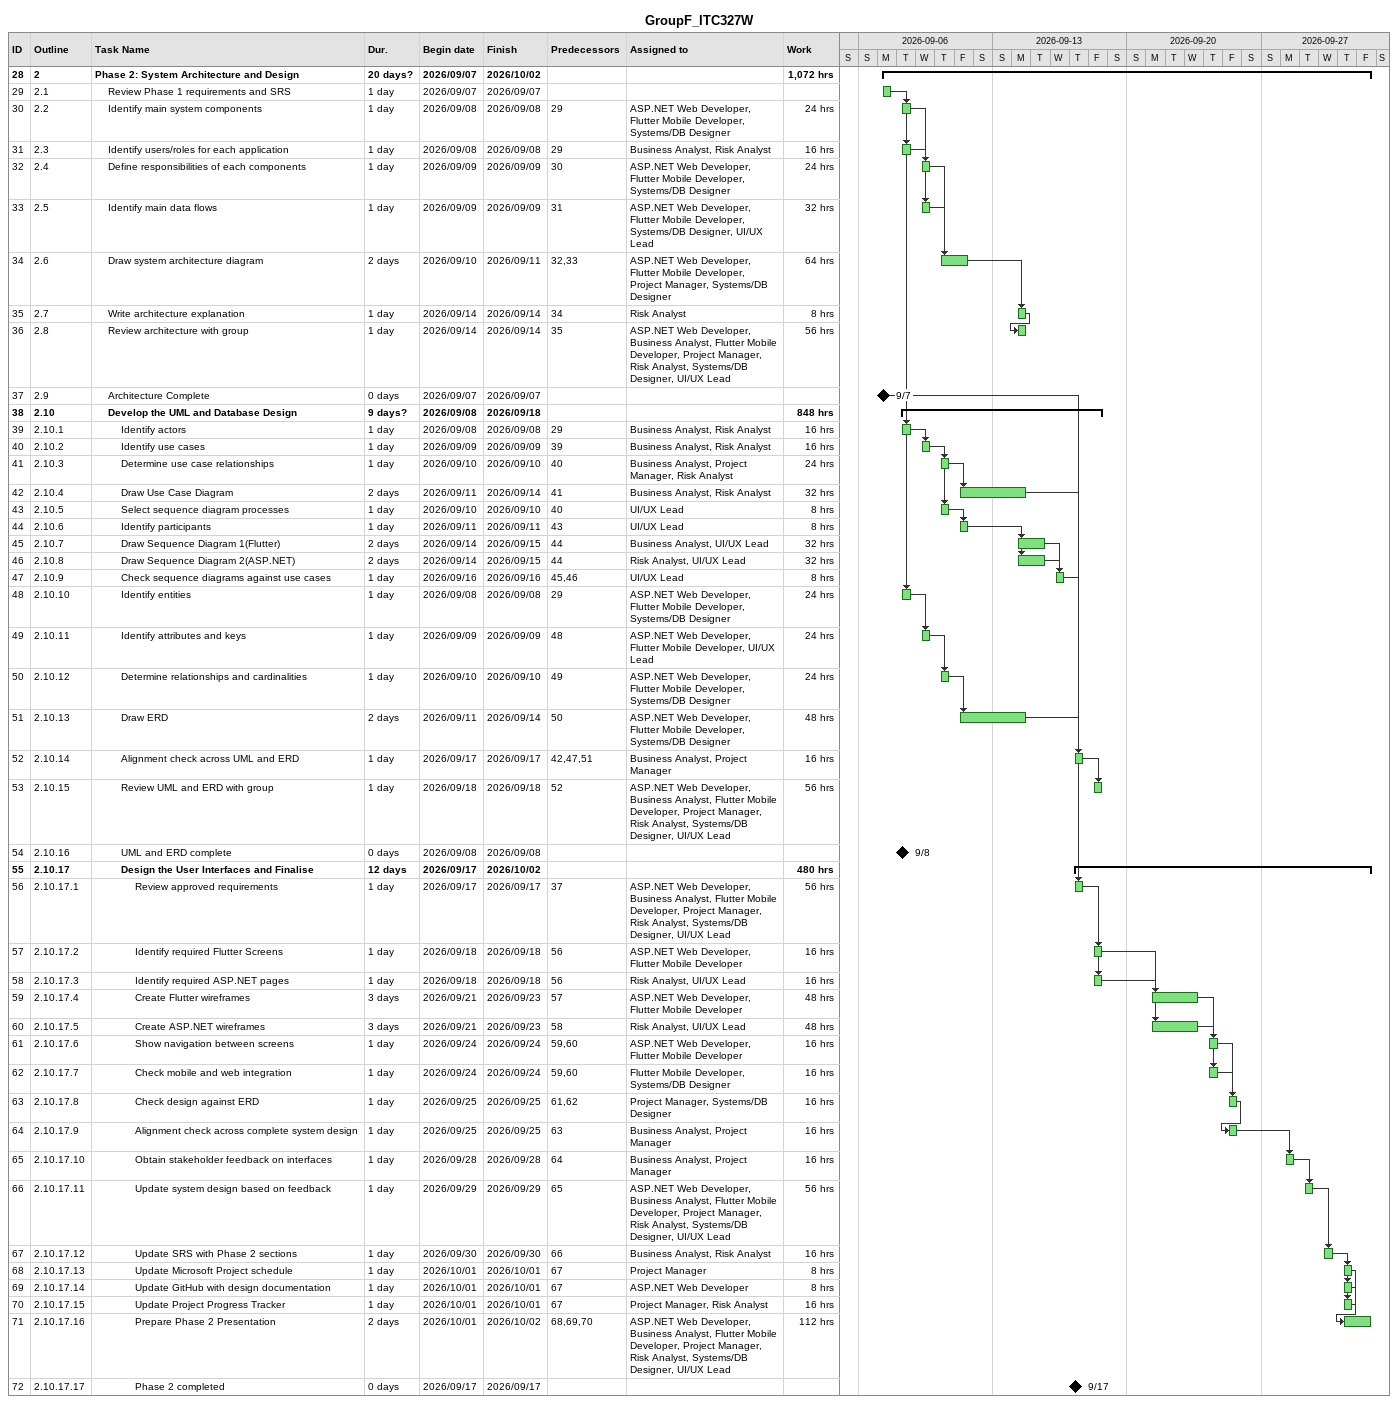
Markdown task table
GroupF_ITC327W

| ID | WBS | Task | Duration | Start | Finish | Predecessors | Resources | Work (h) |
|---|---|---|---|---|---|---|---|---|
| 28 | 2 | **Phase 2: System Architecture and Design** | 20d? | 2026-09-07 | 2026-10-02 |  |  | 1072 |
| 29 | 2.1 | Review Phase 1 requirements and SRS | 1d | 2026-09-07 | 2026-09-07 |  |  |  |
| 30 | 2.2 | Identify main system components | 1d | 2026-09-08 | 2026-09-08 | 29 | ASP.NET Web Developer, Flutter Mobile Developer, Systems/DB Designer | 24 |
| 31 | 2.3 | Identify users/roles for each application | 1d | 2026-09-08 | 2026-09-08 | 29 | Business Analyst, Risk Analyst | 16 |
| 32 | 2.4 | Define responsibilities of each components | 1d | 2026-09-09 | 2026-09-09 | 30 | ASP.NET Web Developer, Flutter Mobile Developer, Systems/DB Designer | 24 |
| 33 | 2.5 | Identify main data flows | 1d | 2026-09-09 | 2026-09-09 | 31 | ASP.NET Web Developer, Flutter Mobile Developer, Systems/DB Designer, UI/UX Lead | 32 |
| 34 | 2.6 | Draw system architecture diagram | 2d | 2026-09-10 | 2026-09-11 | 32, 33 | ASP.NET Web Developer, Flutter Mobile Developer, Project Manager, Systems/DB Designer | 64 |
| 35 | 2.7 | Write architecture explanation | 1d | 2026-09-14 | 2026-09-14 | 34 | Risk Analyst | 8 |
| 36 | 2.8 | Review architecture with group | 1d | 2026-09-14 | 2026-09-14 | 35 | ASP.NET Web Developer, Business Analyst, Flutter Mobile Developer, Project Manager, Risk Analyst, Systems/DB Designer, UI/UX Lead | 56 |
| 37 | 2.9 | Architecture Complete | 0d | 2026-09-07 | 2026-09-07 |  |  |  |
| 38 | 2.10 | **Develop the UML and Database Design** | 9d? | 2026-09-08 | 2026-09-18 |  |  | 848 |
| 39 | 2.10.1 | Identify actors | 1d | 2026-09-08 | 2026-09-08 | 29 | Business Analyst, Risk Analyst | 16 |
| 40 | 2.10.2 | Identify use cases | 1d | 2026-09-09 | 2026-09-09 | 39 | Business Analyst, Risk Analyst | 16 |
| 41 | 2.10.3 | Determine use case relationships | 1d | 2026-09-10 | 2026-09-10 | 40 | Business Analyst, Project Manager, Risk Analyst | 24 |
| 42 | 2.10.4 | Draw Use Case Diagram | 2d | 2026-09-11 | 2026-09-14 | 41 | Business Analyst, Risk Analyst | 32 |
| 43 | 2.10.5 | Select sequence diagram processes | 1d | 2026-09-10 | 2026-09-10 | 40 | UI/UX Lead | 8 |
| 44 | 2.10.6 | Identify participants | 1d | 2026-09-11 | 2026-09-11 | 43 | UI/UX Lead | 8 |
| 45 | 2.10.7 | Draw Sequence Diagram 1(Flutter) | 2d | 2026-09-14 | 2026-09-15 | 44 | Business Analyst, UI/UX Lead | 32 |
| 46 | 2.10.8 | Draw Sequence Diagram 2(ASP.NET) | 2d | 2026-09-14 | 2026-09-15 | 44 | Risk Analyst, UI/UX Lead | 32 |
| 47 | 2.10.9 | Check sequence diagrams against use cases | 1d | 2026-09-16 | 2026-09-16 | 45, 46 | UI/UX Lead | 8 |
| 48 | 2.10.10 | Identify entities | 1d | 2026-09-08 | 2026-09-08 | 29 | ASP.NET Web Developer, Flutter Mobile Developer, Systems/DB Designer | 24 |
| 49 | 2.10.11 | Identify attributes and keys | 1d | 2026-09-09 | 2026-09-09 | 48 | ASP.NET Web Developer, Flutter Mobile Developer, UI/UX Lead | 24 |
| 50 | 2.10.12 | Determine relationships and cardinalities | 1d | 2026-09-10 | 2026-09-10 | 49 | ASP.NET Web Developer, Flutter Mobile Developer, Systems/DB Designer | 24 |
| 51 | 2.10.13 | Draw ERD | 2d | 2026-09-11 | 2026-09-14 | 50 | ASP.NET Web Developer, Flutter Mobile Developer, Systems/DB Designer | 48 |
| 52 | 2.10.14 | Alignment check across UML and ERD | 1d | 2026-09-17 | 2026-09-17 | 42, 47, 51 | Business Analyst, Project Manager | 16 |
| 53 | 2.10.15 | Review UML and ERD with group | 1d | 2026-09-18 | 2026-09-18 | 52 | ASP.NET Web Developer, Business Analyst, Flutter Mobile Developer, Project Manager, Risk Analyst, Systems/DB Designer, UI/UX Lead | 56 |
| 54 | 2.10.16 | UML and ERD complete | 0d | 2026-09-08 | 2026-09-08 |  |  |  |
| 55 | 2.10.17 | **Design the User Interfaces and Finalise** | 12d | 2026-09-17 | 2026-10-02 |  |  | 480 |
| 56 | 2.10.17.1 | Review approved requirements | 1d | 2026-09-17 | 2026-09-17 | 37 | ASP.NET Web Developer, Business Analyst, Flutter Mobile Developer, Project Manager, Risk Analyst, Systems/DB Designer, UI/UX Lead | 56 |
| 57 | 2.10.17.2 | Identify required Flutter Screens | 1d | 2026-09-18 | 2026-09-18 | 56 | ASP.NET Web Developer, Flutter Mobile Developer | 16 |
| 58 | 2.10.17.3 | Identify required ASP.NET pages | 1d | 2026-09-18 | 2026-09-18 | 56 | Risk Analyst, UI/UX Lead | 16 |
| 59 | 2.10.17.4 | Create Flutter wireframes | 3d | 2026-09-21 | 2026-09-23 | 57 | ASP.NET Web Developer, Flutter Mobile Developer | 48 |
| 60 | 2.10.17.5 | Create ASP.NET wireframes | 3d | 2026-09-21 | 2026-09-23 | 58 | Risk Analyst, UI/UX Lead | 48 |
| 61 | 2.10.17.6 | Show navigation between screens | 1d | 2026-09-24 | 2026-09-24 | 59, 60 | ASP.NET Web Developer, Flutter Mobile Developer | 16 |
| 62 | 2.10.17.7 | Check mobile and web integration | 1d | 2026-09-24 | 2026-09-24 | 59, 60 | Flutter Mobile Developer, Systems/DB Designer | 16 |
| 63 | 2.10.17.8 | Check design against ERD | 1d | 2026-09-25 | 2026-09-25 | 61, 62 | Project Manager, Systems/DB Designer | 16 |
| 64 | 2.10.17.9 | Alignment check across complete system design | 1d | 2026-09-25 | 2026-09-25 | 63 | Business Analyst, Project Manager | 16 |
| 65 | 2.10.17.10 | Obtain stakeholder feedback on interfaces | 1d | 2026-09-28 | 2026-09-28 | 64 | Business Analyst, Project Manager | 16 |
| 66 | 2.10.17.11 | Update system design based on feedback | 1d | 2026-09-29 | 2026-09-29 | 65 | ASP.NET Web Developer, Business Analyst, Flutter Mobile Developer, Project Manager, Risk Analyst, Systems/DB Designer, UI/UX Lead | 56 |
| 67 | 2.10.17.12 | Update SRS with Phase 2 sections | 1d | 2026-09-30 | 2026-09-30 | 66 | Business Analyst, Risk Analyst | 16 |
| 68 | 2.10.17.13 | Update Microsoft Project schedule | 1d | 2026-10-01 | 2026-10-01 | 67 | Project Manager | 8 |
| 69 | 2.10.17.14 | Update GitHub with design documentation | 1d | 2026-10-01 | 2026-10-01 | 67 | ASP.NET Web Developer | 8 |
| 70 | 2.10.17.15 | Update Project Progress Tracker | 1d | 2026-10-01 | 2026-10-01 | 67 | Project Manager, Risk Analyst | 16 |
| 71 | 2.10.17.16 | Prepare Phase 2 Presentation | 2d | 2026-10-01 | 2026-10-02 | 68, 69, 70 | ASP.NET Web Developer, Business Analyst, Flutter Mobile Developer, Project Manager, Risk Analyst, Systems/DB Designer, UI/UX Lead | 112 |
| 72 | 2.10.17.17 | Phase 2 completed | 0d | 2026-09-17 | 2026-09-17 |  |  |  |
